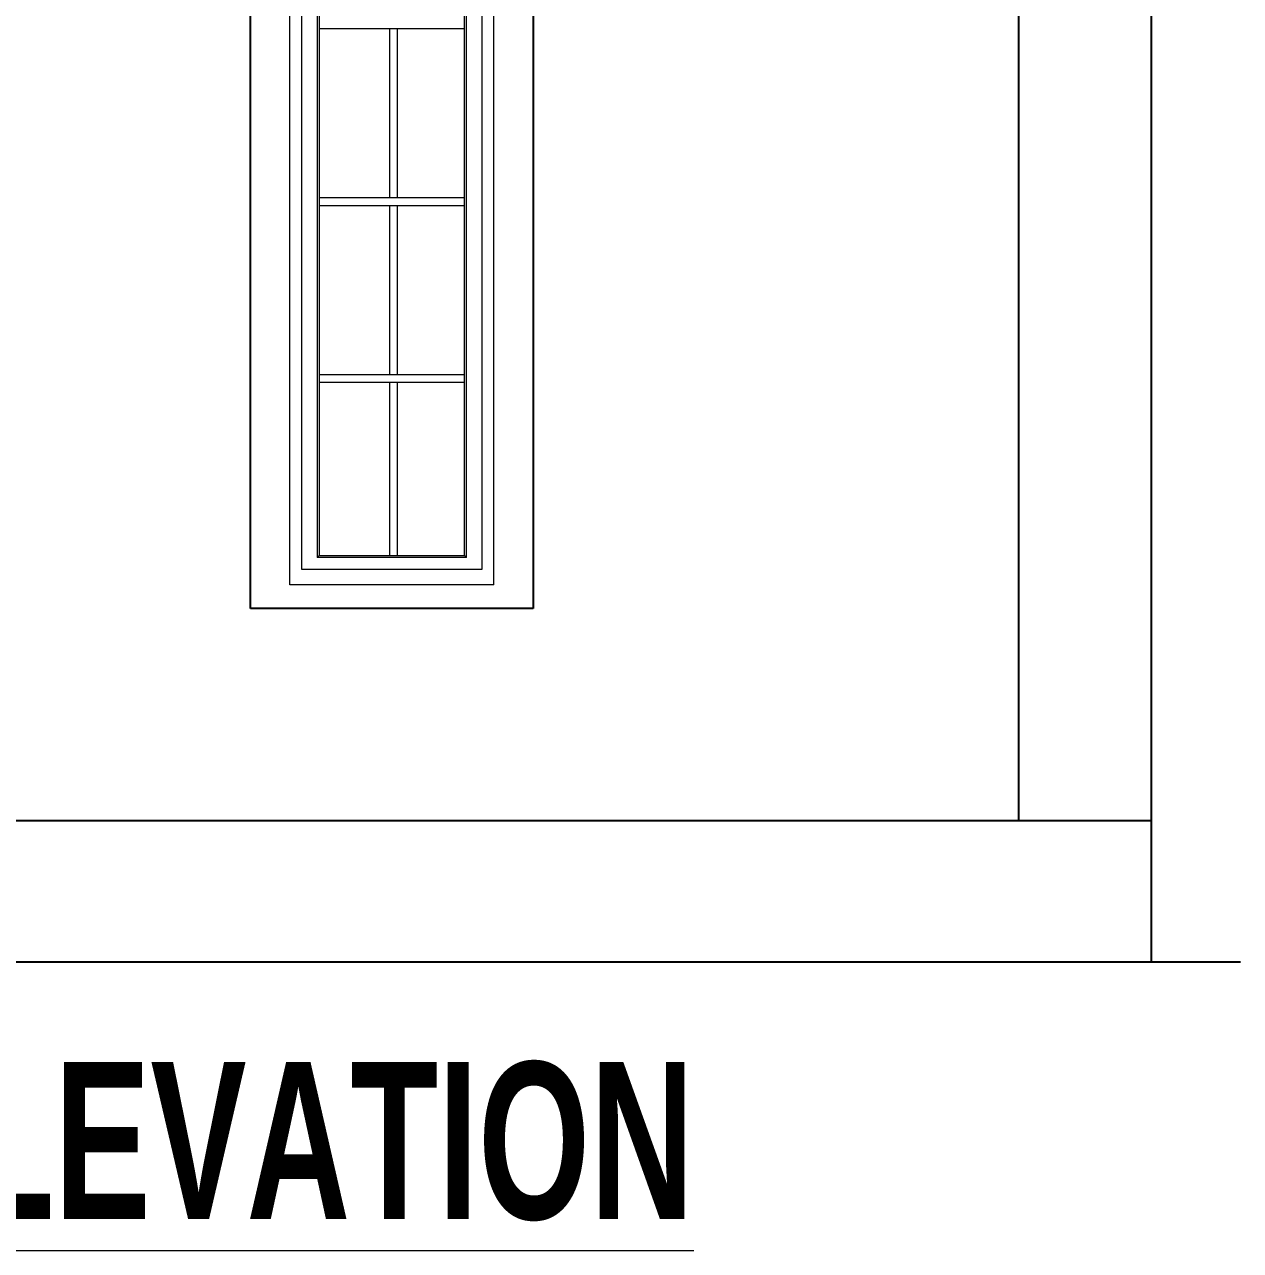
# Model space of a CAD drawing. Header units: inches. Extents: x -10117506 to -5032697, y -6529230 to -3254494.
# Drawn here: x -5045688.7 to -5045533.8, y -3258754 to -3258597.8 of the extents above; entities that cross this region are included whole.
import ezdxf

# ---------------------------------------------------------------- set-up
doc = ezdxf.new("R2010")
doc.units = ezdxf.units.IN
doc.header["$LTSCALE"] = 2
doc.header["$MEASUREMENT"] = 0
doc.layers.get('0').update_dxf_attribs({"linetype": 'CONTINUOUS'})
doc.layers.add('Text-100.w', color=254, linetype='CONTINUOUS', lineweight=9)
doc.layers.add('window', color=4, linetype='CONTINUOUS', lineweight=13)
doc.styles.add('Arial', font='arial.ttf', dxfattribs={"width": 0.8, "height": 12})

msp = doc.modelspace()

# ---------------------------------------------------------------- linework, layer by layer
at = {"ltscale": 0.5}
for p, q in [((-5045545.14, -3258717.22), (-5045545.14, -3258325.22)), ((-5045562.05, -3258699.22), (-5045562.05, -3258368.22)), ((-5045623.91, -3258387.22), (-5045623.91, -3258672.22)), ((-5045659.91, -3258672.22), (-5045659.91, -3258391.22)), ((-5045623.91, -3258672.22), (-5045659.91, -3258672.22)), ((-5045824.91, -3258699.22), (-5045545.14, -3258699.22)), ((-5045824.91, -3258717.22), (-5045533.79, -3258717.22))]:
    msp.add_line(p, q, dxfattribs=at)
at = {"layer": 'window'}
for p, q in [((-5045654.91, -3258669.22), (-5045654.91, -3258391.22)), ((-5045628.91, -3258669.22), (-5045628.91, -3258391.22)), ((-5045653.41, -3258392.72), (-5045653.41, -3258667.22)), ((-5045630.41, -3258667.22), (-5045630.41, -3258392.72)), ((-5045651.41, -3258394.72), (-5045651.41, -3258665.72)), ((-5045651.16, -3258394.97), (-5045651.16, -3258665.47)), ((-5045632.66, -3258665.47), (-5045632.66, -3258394.97)), ((-5045632.41, -3258665.72), (-5045632.41, -3258394.72)), ((-5045651.16, -3258598.34), (-5045637.41, -3258598.34)), ((-5045642.22, -3258598.34), (-5045642.22, -3258619.88)), ((-5045641.22, -3258598.34), (-5045641.22, -3258619.88)), ((-5045641.22, -3258598.34), (-5045632.66, -3258598.34)), ((-5045651.16, -3258619.88), (-5045637.41, -3258619.88)), ((-5045641.22, -3258619.88), (-5045632.66, -3258619.88)), ((-5045651.16, -3258620.88), (-5045637.41, -3258620.88)), ((-5045642.22, -3258620.88), (-5045642.22, -3258642.42)), ((-5045641.22, -3258620.88), (-5045641.22, -3258642.42)), ((-5045641.22, -3258620.88), (-5045632.66, -3258620.88)), ((-5045651.16, -3258642.42), (-5045637.41, -3258642.42)), ((-5045651.16, -3258643.42), (-5045637.41, -3258643.42)), ((-5045642.22, -3258643.42), (-5045642.22, -3258665.47)), ((-5045641.22, -3258642.42), (-5045632.66, -3258642.42)), ((-5045641.22, -3258643.42), (-5045641.22, -3258665.47)), ((-5045641.22, -3258643.42), (-5045632.66, -3258643.42)), ((-5045651.16, -3258665.47), (-5045651.41, -3258665.72)), ((-5045651.16, -3258665.47), (-5045632.66, -3258665.47)), ((-5045632.66, -3258665.47), (-5045632.41, -3258665.72)), ((-5045632.41, -3258665.72), (-5045651.41, -3258665.72)), ((-5045653.41, -3258667.22), (-5045630.41, -3258667.22)), ((-5045628.91, -3258669.22), (-5045654.91, -3258669.22))]:
    msp.add_line(p, q, dxfattribs=at)

# ---------------------------------------------------------------- texts
at = {"layer": 'Text-100.w', "insert": (-5045693.02, -3258730.01), "char_height": 20, "width": 569.1024, "attachment_point": 2, "style": 'Arial'}
msp.add_mtext('\\A1;{\\fArial Narrow|b1|i0|c0|p34;\\L SOUTH ELEVATION}', dxfattribs=at)

doc.saveas('drawing.dxf')
